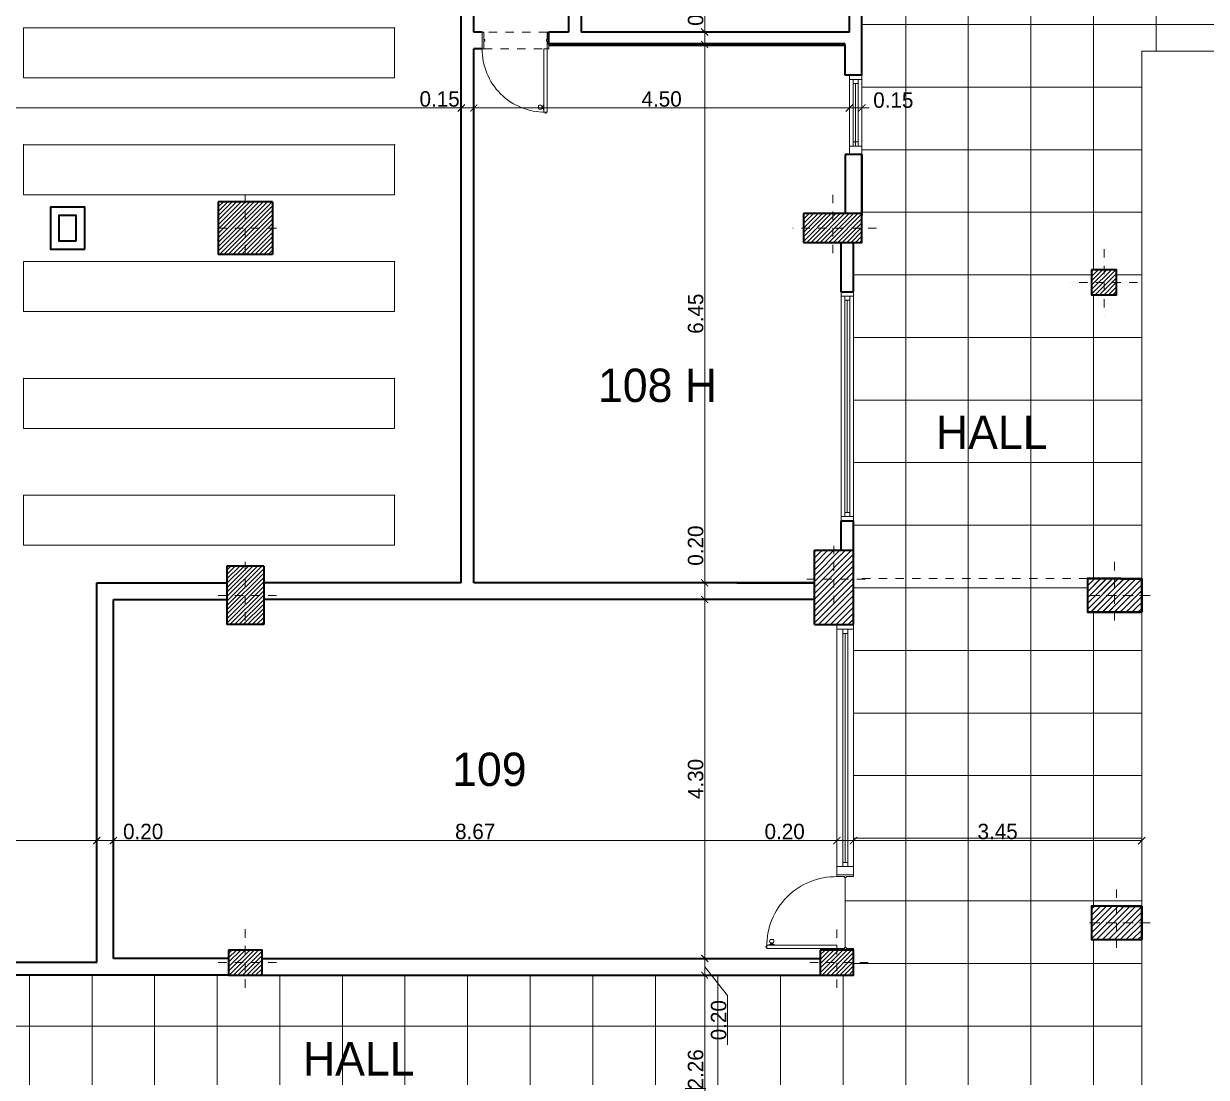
# Model space of a CAD drawing. Header units: millimetres. Extents: x 189.5 to 285.5, y -15 to 51.
# Drawn here: x 224.15 to 238.32, y 7.26 to 19.89 of the extents above; entities that cross this region are included whole.
import ezdxf
from ezdxf.enums import TextEntityAlignment as Align

# ---------------------------------------------------------------- set-up
doc = ezdxf.new("R2010")
doc.units = ezdxf.units.MM
doc.header["$LTSCALE"] = 0.005
doc.header["$MEASUREMENT"] = 0
doc.linetypes.add('ACAD_ISO02W100', pattern=[15, 12, -3])
doc.linetypes.add('ACAD_ISO10W100', pattern=[18, 12, -3, 0, -3])
for name, color, linetype, lineweight in [('Aux', 1, 'Continuous', 9), ('columna', 6, 'Continuous', 40), ('cotas', 1, 'Continuous', 15), ('ejes', 1, 'ACAD_ISO10W100', 9), ('Hatch', 11, 'Continuous', 9), ('muebles', 2, 'Continuous', 20), ('muro', 5, 'Continuous', 40), ('ofi_sistemas', 5, 'Continuous', 100), ('proy', 1, 'ACAD_ISO02W100', 9), ('pu-ven', 2, 'Continuous', 20), ('reforzamiento', 5, 'ACAD_ISO10W100', 40)]:
    doc.layers.add(name, color=color, linetype=linetype, lineweight=lineweight)
doc.layers.add('text', color=1, linetype='Continuous')
doc.styles.get("Standard").update_dxf_attribs({"font": 'ERASMD.TTF', "height": 0.185})
doc.dimstyles.get("Standard").update_dxf_attribs({"dimtxt": 0.15, "dimasz": 0.085, "dimexe": 0.07, "dimexo": 0.4, "dimgap": 0.015, "dimtad": 1, "dimzin": 1, "dimdsep": 46, "dimtxsty": 'Standard', "dimblk": 'ARCHTICK', "dimcen": 0, "dimclrd": 256, "dimclre": 256, "dimclrt": 2, "dimadec": 0, "dimazin": 0, "dimtfac": 1, "dimtix": 1, "dimtmove": 0, "dimatfit": 0, "dimfxl": 1, "dimlwd": -1, "dimlwe": -1, "dimarcsym": 0})
pattern_1 = [(45, (-219.66266, 0.23176), (-0.035355339, 0.035355339), [])]
pattern_2 = [(45, (-337.533465, 81.375706), (-0.0265165043, 0.0265165043), [])]
pattern_3 = [(0, (-337.5335, 81.3757), (0, 0.75), []), (90, (-337.5335, 81.3757), (-0.75, 5e-17), [])]
pattern_4 = [(45, (-219.662504, 0.232116), (-0.035355339, 0.035355339), [])]
pattern_5 = [(45, (-219.662504, 0.232116), (-0.035355339, 0.035355339), [])]

# ---------------------------------------------------------------- blocks, each defined once
blk = doc.blocks.new('_ArchTick')
at = {"color": 0, "linetype": 'ByBlock', "const_width": 0.15}
blk.add_lwpolyline([(-0.5, -0.5), (0.5, 0.5)], dxfattribs=at)
blk = doc.blocks.new('*D137')
at = {"layer": 'cotas', "transparency": 16777216}
for p, q in [((210.584, 19.05), (210.584, 18.806)), ((210.584, 18.876), (229.392, 18.876)), ((229.392, 18.618), (229.392, 18.946))]:
    blk.add_line(p, q, dxfattribs=at)
at = {"layer": 'Defpoints', "color": 0, "transparency": 16777216}
for p in [(210.584, 19.45), (229.392, 18.876), (229.392, 18.218)]:
    blk.add_point(p, dxfattribs=at)
at = {"layer": 'cotas', "transparency": 16777216, "xscale": 0.085, "yscale": 0.085, "zscale": 0.085, "rotation": 180}
blk.add_blockref('_ArchTick', (210.584, 18.876), dxfattribs=at)
at = {"layer": 'cotas', "transparency": 16777216, "xscale": 0.085, "yscale": 0.085, "zscale": 0.085}
blk.add_blockref('_ArchTick', (229.392, 18.876), dxfattribs=at)
at = {"layer": 'cotas', "color": 2, "transparency": 16777216, "insert": (219.988, 18.983), "char_height": 0.185, "attachment_point": 5}
blk.add_mtext('18.81', dxfattribs=at)
blk = doc.blocks.new('*D138')
at = {"layer": 'cotas', "transparency": 16777216}
for p, q in [((229.392, 18.876), (229.307, 18.876)), ((229.392, 18.618), (229.392, 18.946)), ((229.392, 18.876), (229.542, 18.876)), ((229.542, 18.618), (229.542, 18.946)), ((229.542, 18.876), (229.627, 18.876))]:
    blk.add_line(p, q, dxfattribs=at)
at = {"layer": 'Defpoints', "color": 0, "transparency": 16777216}
for p in [(229.542, 18.876), (229.392, 18.218), (229.542, 18.218)]:
    blk.add_point(p, dxfattribs=at)
at = {"layer": 'cotas', "transparency": 16777216, "xscale": 0.085, "yscale": 0.085, "zscale": 0.085}
blk.add_blockref('_ArchTick', (229.392, 18.876), dxfattribs=at)
at = {"layer": 'cotas', "transparency": 16777216, "xscale": 0.085, "yscale": 0.085, "zscale": 0.085, "rotation": 180}
blk.add_blockref('_ArchTick', (229.542, 18.876), dxfattribs=at)
at = {"layer": 'cotas', "color": 2, "transparency": 16777216, "insert": (229.132, 18.983), "char_height": 0.185, "attachment_point": 5}
blk.add_mtext('0.15', dxfattribs=at)
blk = doc.blocks.new('*D139')
at = {"layer": 'cotas', "transparency": 16777216}
for p, q in [((234.042, 19.136), (234.042, 18.946)), ((229.542, 18.618), (229.542, 18.946)), ((229.542, 18.876), (234.042, 18.876))]:
    blk.add_line(p, q, dxfattribs=at)
at = {"layer": 'Defpoints', "color": 0, "transparency": 16777216}
for p in [(234.042, 18.876), (234.042, 18.736), (229.542, 18.218)]:
    blk.add_point(p, dxfattribs=at)
at = {"layer": 'cotas', "transparency": 16777216, "xscale": 0.085, "yscale": 0.085, "zscale": 0.085, "rotation": 180}
blk.add_blockref('_ArchTick', (229.542, 18.876), dxfattribs=at)
at = {"layer": 'cotas', "transparency": 16777216, "xscale": 0.085, "yscale": 0.085, "zscale": 0.085}
blk.add_blockref('_ArchTick', (234.042, 18.876), dxfattribs=at)
at = {"layer": 'cotas', "color": 2, "transparency": 16777216, "insert": (231.792, 18.983), "char_height": 0.185, "attachment_point": 5}
blk.add_mtext('4.50', dxfattribs=at)
blk = doc.blocks.new('*D140')
at = {"layer": 'cotas', "transparency": 16777216}
for p, q in [((234.042, 19.136), (234.042, 18.946)), ((234.192, 19.046), (234.192, 18.946)), ((234.042, 18.876), (233.957, 18.876)), ((234.042, 18.876), (234.192, 18.876)), ((234.192, 18.876), (234.277, 18.876))]:
    blk.add_line(p, q, dxfattribs=at)
at = {"layer": 'Defpoints', "color": 0, "transparency": 16777216}
for p in [(234.192, 18.876), (234.042, 18.736), (234.192, 18.646)]:
    blk.add_point(p, dxfattribs=at)
at = {"layer": 'cotas', "transparency": 16777216, "xscale": 0.085, "yscale": 0.085, "zscale": 0.085}
blk.add_blockref('_ArchTick', (234.042, 18.876), dxfattribs=at)
at = {"layer": 'cotas', "transparency": 16777216, "xscale": 0.085, "yscale": 0.085, "zscale": 0.085, "rotation": 180}
blk.add_blockref('_ArchTick', (234.192, 18.876), dxfattribs=at)
at = {"layer": 'cotas', "color": 2, "transparency": 16777216, "insert": (234.568, 18.969), "char_height": 0.185, "attachment_point": 5}
blk.add_mtext('0.15', dxfattribs=at)
blk = doc.blocks.new('*D144')
at = {"layer": 'cotas', "transparency": 16777216}
for p, q in [((210.534, 10.498), (210.534, 10.168)), ((210.534, 10.098), (225.024, 10.098)), ((225.024, 10.169), (225.024, 10.028))]:
    blk.add_line(p, q, dxfattribs=at)
at = {"layer": 'Defpoints', "color": 0, "transparency": 16777216}
for p in [(225.024, 10.569), (210.534, 10.098), (225.024, 10.098)]:
    blk.add_point(p, dxfattribs=at)
at = {"layer": 'cotas', "transparency": 16777216, "xscale": 0.085, "yscale": 0.085, "zscale": 0.085, "rotation": 180}
blk.add_blockref('_ArchTick', (210.534, 10.098), dxfattribs=at)
at = {"layer": 'cotas', "transparency": 16777216, "xscale": 0.085, "yscale": 0.085, "zscale": 0.085}
blk.add_blockref('_ArchTick', (225.024, 10.098), dxfattribs=at)
at = {"layer": 'cotas', "color": 2, "transparency": 16777216, "insert": (217.779, 10.206), "char_height": 0.185, "attachment_point": 5}
blk.add_mtext('14.49', dxfattribs=at)
blk = doc.blocks.new('*D145')
at = {"layer": 'cotas', "transparency": 16777216}
for p, q in [((225.024, 10.098), (224.939, 10.098)), ((225.024, 10.169), (225.024, 10.028)), ((225.024, 10.098), (225.224, 10.098)), ((225.224, 10.169), (225.224, 10.028)), ((225.224, 10.098), (225.309, 10.098))]:
    blk.add_line(p, q, dxfattribs=at)
at = {"layer": 'Defpoints', "color": 0, "transparency": 16777216}
for p in [(225.024, 10.569), (225.224, 10.569), (225.224, 10.098)]:
    blk.add_point(p, dxfattribs=at)
at = {"layer": 'cotas', "transparency": 16777216, "xscale": 0.085, "yscale": 0.085, "zscale": 0.085}
blk.add_blockref('_ArchTick', (225.024, 10.098), dxfattribs=at)
at = {"layer": 'cotas', "transparency": 16777216, "xscale": 0.085, "yscale": 0.085, "zscale": 0.085, "rotation": 180}
blk.add_blockref('_ArchTick', (225.224, 10.098), dxfattribs=at)
at = {"layer": 'cotas', "color": 2, "transparency": 16777216, "insert": (225.58, 10.206), "char_height": 0.185, "attachment_point": 5}
blk.add_mtext('0.20', dxfattribs=at)
blk = doc.blocks.new('*D146')
at = {"layer": 'cotas', "transparency": 16777216}
for p, q in [((225.224, 10.169), (225.224, 10.028)), ((225.224, 10.098), (233.892, 10.098)), ((233.892, 10.169), (233.892, 10.028))]:
    blk.add_line(p, q, dxfattribs=at)
at = {"layer": 'Defpoints', "color": 0, "transparency": 16777216}
for p in [(225.224, 10.569), (233.892, 10.569), (233.892, 10.098)]:
    blk.add_point(p, dxfattribs=at)
at = {"layer": 'cotas', "transparency": 16777216, "xscale": 0.085, "yscale": 0.085, "zscale": 0.085, "rotation": 180}
blk.add_blockref('_ArchTick', (225.224, 10.098), dxfattribs=at)
at = {"layer": 'cotas', "transparency": 16777216, "xscale": 0.085, "yscale": 0.085, "zscale": 0.085}
blk.add_blockref('_ArchTick', (233.892, 10.098), dxfattribs=at)
at = {"layer": 'cotas', "color": 2, "transparency": 16777216, "insert": (229.558, 10.206), "char_height": 0.185, "attachment_point": 5}
blk.add_mtext('8.67', dxfattribs=at)
blk = doc.blocks.new('*D147')
at = {"layer": 'cotas', "transparency": 16777216}
for p, q in [((232.969, 10.098), (233.892, 10.098)), ((233.892, 10.098), (233.807, 10.098)), ((233.892, 10.169), (233.892, 10.028)), ((233.892, 10.098), (234.092, 10.098)), ((233.892, 10.098), (234.092, 10.098)), ((234.092, 10.169), (234.092, 10.028)), ((234.092, 10.098), (234.177, 10.098))]:
    blk.add_line(p, q, dxfattribs=at)
at = {"layer": 'Defpoints', "color": 0, "transparency": 16777216}
for p in [(233.892, 10.569), (234.092, 10.569), (234.092, 10.098)]:
    blk.add_point(p, dxfattribs=at)
at = {"layer": 'cotas', "transparency": 16777216, "xscale": 0.085, "yscale": 0.085, "zscale": 0.085}
blk.add_blockref('_ArchTick', (233.892, 10.098), dxfattribs=at)
at = {"layer": 'cotas', "transparency": 16777216, "xscale": 0.085, "yscale": 0.085, "zscale": 0.085, "rotation": 180}
blk.add_blockref('_ArchTick', (234.092, 10.098), dxfattribs=at)
at = {"layer": 'cotas', "color": 2, "transparency": 16777216, "insert": (233.266, 10.206), "char_height": 0.185, "attachment_point": 5}
blk.add_mtext('0.20', dxfattribs=at)
blk = doc.blocks.new('*D148')
at = {"layer": 'cotas', "transparency": 16777216}
for p, q in [((234.092, 10.169), (234.092, 10.028)), ((234.092, 10.098), (237.544, 10.098)), ((237.544, 10.169), (237.544, 10.028))]:
    blk.add_line(p, q, dxfattribs=at)
at = {"layer": 'Defpoints', "color": 0, "transparency": 16777216}
for p in [(234.092, 10.569), (237.544, 10.569), (237.544, 10.098)]:
    blk.add_point(p, dxfattribs=at)
at = {"layer": 'cotas', "transparency": 16777216, "xscale": 0.085, "yscale": 0.085, "zscale": 0.085, "rotation": 180}
blk.add_blockref('_ArchTick', (234.092, 10.098), dxfattribs=at)
at = {"layer": 'cotas', "transparency": 16777216, "xscale": 0.085, "yscale": 0.085, "zscale": 0.085}
blk.add_blockref('_ArchTick', (237.544, 10.098), dxfattribs=at)
at = {"layer": 'cotas', "color": 2, "transparency": 16777216, "insert": (235.818, 10.206), "char_height": 0.185, "attachment_point": 5}
blk.add_mtext('3.45', dxfattribs=at)
blk = doc.blocks.new('*D207')
at = {"layer": 'cotas', "transparency": 16777216}
for p, q in [((232.392, 23.136), (232.238, 23.136)), ((232.308, 23.136), (232.308, 19.786)), ((232.392, 19.786), (232.238, 19.786))]:
    blk.add_line(p, q, dxfattribs=at)
at = {"layer": 'Defpoints', "color": 0, "transparency": 16777216}
for p in [(232.792, 23.136), (232.308, 19.786), (232.792, 19.786)]:
    blk.add_point(p, dxfattribs=at)
at = {"layer": 'cotas', "transparency": 16777216, "xscale": 0.085, "yscale": 0.085, "zscale": 0.085}
for p, rotation in [((232.308, 23.136), 90), ((232.308, 19.786), 270)]:
    blk.add_blockref('_ArchTick', p, dxfattribs=dict(at, rotation=rotation))
at = {"layer": 'cotas', "color": 2, "transparency": 16777216, "insert": (232.2, 21.461), "char_height": 0.185, "attachment_point": 5, "rotation": 90}
blk.add_mtext('3.35', dxfattribs=at)
blk = doc.blocks.new('*D208')
at = {"layer": 'cotas', "transparency": 16777216}
for p, q in [((232.308, 19.786), (232.308, 19.871)), ((232.392, 19.786), (232.238, 19.786)), ((232.308, 19.786), (232.308, 19.636)), ((232.392, 19.636), (232.238, 19.636)), ((232.308, 19.636), (232.308, 19.551))]:
    blk.add_line(p, q, dxfattribs=at)
at = {"layer": 'Defpoints', "color": 0, "transparency": 16777216}
for p in [(232.792, 19.786), (232.308, 19.636), (232.792, 19.636)]:
    blk.add_point(p, dxfattribs=at)
at = {"layer": 'cotas', "transparency": 16777216, "xscale": 0.085, "yscale": 0.085, "zscale": 0.085}
for p, rotation in [((232.308, 19.786), 270), ((232.308, 19.636), 90)]:
    blk.add_blockref('_ArchTick', p, dxfattribs=dict(at, rotation=rotation))
at = {"layer": 'cotas', "color": 2, "transparency": 16777216, "insert": (232.2, 20.101), "char_height": 0.185, "attachment_point": 5, "rotation": 90}
blk.add_mtext('0.15', dxfattribs=at)
blk = doc.blocks.new('*D209')
at = {"layer": 'cotas', "transparency": 16777216}
for p, q in [((232.392, 19.636), (232.238, 19.636)), ((232.308, 19.636), (232.308, 13.186)), ((232.118, 13.186), (232.238, 13.186))]:
    blk.add_line(p, q, dxfattribs=at)
at = {"layer": 'Defpoints', "color": 0, "transparency": 16777216}
for p in [(232.792, 19.636), (232.308, 13.186), (232.518, 13.186)]:
    blk.add_point(p, dxfattribs=at)
at = {"layer": 'cotas', "transparency": 16777216, "xscale": 0.085, "yscale": 0.085, "zscale": 0.085}
for p, rotation in [((232.308, 19.636), 90), ((232.308, 13.186), 270)]:
    blk.add_blockref('_ArchTick', p, dxfattribs=dict(at, rotation=rotation))
at = {"layer": 'cotas', "color": 2, "transparency": 16777216, "insert": (232.2, 16.411), "char_height": 0.185, "attachment_point": 5, "rotation": 90}
blk.add_mtext('6.45', dxfattribs=at)
blk = doc.blocks.new('*D210')
at = {"layer": 'cotas', "transparency": 16777216}
for p, q in [((232.118, 13.186), (232.238, 13.186)), ((232.308, 13.186), (232.308, 13.271)), ((232.308, 13.186), (232.308, 12.986)), ((232.118, 12.986), (232.238, 12.986)), ((232.308, 12.986), (232.308, 12.901))]:
    blk.add_line(p, q, dxfattribs=at)
at = {"layer": 'Defpoints', "color": 0, "transparency": 16777216}
for p in [(232.518, 13.186), (232.308, 12.986), (232.518, 12.986)]:
    blk.add_point(p, dxfattribs=at)
at = {"layer": 'cotas', "transparency": 16777216, "xscale": 0.085, "yscale": 0.085, "zscale": 0.085}
for p, rotation in [((232.308, 13.186), 270), ((232.308, 12.986), 90)]:
    blk.add_blockref('_ArchTick', p, dxfattribs=dict(at, rotation=rotation))
at = {"layer": 'cotas', "color": 2, "transparency": 16777216, "insert": (232.2, 13.632), "char_height": 0.185, "attachment_point": 5, "rotation": 90}
blk.add_mtext('0.20', dxfattribs=at)
blk = doc.blocks.new('*D211')
at = {"layer": 'cotas', "transparency": 16777216}
for p, q in [((232.118, 12.986), (232.238, 12.986)), ((232.308, 12.986), (232.308, 8.686)), ((232.118, 8.686), (232.238, 8.686))]:
    blk.add_line(p, q, dxfattribs=at)
at = {"layer": 'Defpoints', "color": 0, "transparency": 16777216}
for p in [(232.518, 12.986), (232.308, 8.686), (232.518, 8.686)]:
    blk.add_point(p, dxfattribs=at)
at = {"layer": 'cotas', "transparency": 16777216, "xscale": 0.085, "yscale": 0.085, "zscale": 0.085}
for p, rotation in [((232.308, 12.986), 90), ((232.308, 8.686), 270)]:
    blk.add_blockref('_ArchTick', p, dxfattribs=dict(at, rotation=rotation))
at = {"layer": 'cotas', "color": 2, "transparency": 16777216, "insert": (232.2, 10.836), "char_height": 0.185, "attachment_point": 5, "rotation": 90}
blk.add_mtext('4.30', dxfattribs=at)
blk = doc.blocks.new('*D212')
at = {"layer": 'cotas', "transparency": 16777216}
for p, q in [((232.118, 8.686), (232.238, 8.686)), ((232.308, 8.686), (232.308, 8.771)), ((232.308, 8.686), (232.308, 8.486)), ((232.308, 8.686), (232.308, 8.486)), ((232.308, 8.586), (232.583, 8.243)), ((232.013, 8.486), (232.238, 8.486)), ((232.308, 8.486), (232.308, 8.401)), ((232.583, 8.243), (232.583, 7.649))]:
    blk.add_line(p, q, dxfattribs=at)
at = {"layer": 'Defpoints', "color": 0, "transparency": 16777216}
for p in [(232.518, 8.686), (232.308, 8.486), (232.413, 8.486)]:
    blk.add_point(p, dxfattribs=at)
at = {"layer": 'cotas', "transparency": 16777216, "xscale": 0.085, "yscale": 0.085, "zscale": 0.085}
for p, rotation in [((232.308, 8.686), 270), ((232.308, 8.486), 90)]:
    blk.add_blockref('_ArchTick', p, dxfattribs=dict(at, rotation=rotation))
at = {"layer": 'cotas', "color": 2, "transparency": 16777216, "insert": (232.476, 7.946), "char_height": 0.185, "attachment_point": 5, "rotation": 90}
blk.add_mtext('0.20', dxfattribs=at)
blk = doc.blocks.new('*D213')
at = {"layer": 'cotas', "transparency": 16777216}
for p, q in [((232.013, 8.486), (232.238, 8.486)), ((232.308, 8.486), (232.308, 6.227)), ((232.013, 6.227), (232.238, 6.227))]:
    blk.add_line(p, q, dxfattribs=at)
at = {"layer": 'Defpoints', "color": 0, "transparency": 16777216}
for p in [(232.413, 8.486), (232.308, 6.227), (232.413, 6.227)]:
    blk.add_point(p, dxfattribs=at)
at = {"layer": 'cotas', "transparency": 16777216, "xscale": 0.085, "yscale": 0.085, "zscale": 0.085}
for p, rotation in [((232.308, 8.486), 90), ((232.308, 6.227), 270)]:
    blk.add_blockref('_ArchTick', p, dxfattribs=dict(at, rotation=rotation))
at = {"layer": 'cotas', "color": 2, "transparency": 16777216, "insert": (232.2, 7.357), "char_height": 0.185, "attachment_point": 5, "rotation": 90}
blk.add_mtext('2.26', dxfattribs=at)

msp = doc.modelspace()

# ---------------------------------------------------------------- hatches: boundary and pattern name
at = {"layer": 'Hatch'}
h = msp.add_hatch(dxfattribs=at)
h.set_pattern_fill('NET', color=256, scale=6, style=0)
h.set_pattern_definition(pattern_3)
h.paths.add_polyline_path([(252.104, 22.986, -2.414214), (252.102, 22.987), (252.089, 22.987), (252.089, 22.986), (251.639, 22.986), (251.139, 22.986), (248.709, 22.986), (248.689, 22.986), (247.989, 22.986), (247.539, 22.986), (246.544, 22.986), (245.694, 22.986), (245.394, 22.986), (243.744, 22.986), (242.744, 22.986), (240.994, 22.986), (240.694, 22.986), (239.844, 22.986), (238.794, 22.986), (238.394, 22.986), (238.194, 22.986), (237.214, 22.986), (234.784, 22.986), (234.764, 22.986), (234.764, 22.986), (234.192, 22.986), (234.192, 22.324), (234.192, 20.228), (234.192, 19.636), (234.192, 19.269), (234.192, 18.319), (234.192, 17.611), (234.192, 17.261), (234.092, 17.261), (234.092, 16.673), (234.092, 13.931), (234.092, 13.186), (234.092, 12.886), (234.092, 11.286), (237.544, 11.286), (237.544, 12.836), (237.294, 12.836), (236.894, 12.836), (236.894, 13.236), (237.294, 13.236), (237.544, 13.236), (237.544, 19.556), (252.119, 19.556), (252.119, 19.649), (252.071, 19.649), (252.119, 20.134), (252.119, 19.556), (257.464, 19.556), (257.464, 20.186), (257.164, 20.186), (257.164, 20.486), (257.264, 20.486), (257.264, 22.986), (256.714, 22.986), (255.337, 22.986, -0.419905), (254.648, 22.273), (254.648, 22.271), (254.641, 22.271), (254.641, 22.27, -1.126482), (254.628, 22.271), (254.622, 22.271), (254.622, 22.987), (254.601, 22.987), (254.601, 24.746), (257.264, 24.746), (257.264, 23.386), (257.414, 23.386), (257.414, 25.341), (257.264, 25.341), (257.264, 24.896), (251.789, 24.896), (251.789, 26.436), (251.639, 26.436), (251.639, 23.286), (251.789, 23.286), (251.789, 24.746), (254.451, 24.746), (254.451, 23.136), (252.833, 23.136), (252.833, 22.986), (252.818, 22.986, -0.419905), (252.13, 22.273), (252.13, 22.271), (252.122, 22.271), (252.122, 22.27, -1.126482), (252.11, 22.271), (252.104, 22.271)])
h.paths.add_polyline_path([(240.644, 20.486), (240.644, 20.186), (240.344, 20.186), (240.344, 20.486)], flags=17)
h.paths.add_polyline_path([(237.244, 20.186), (236.944, 20.186), (236.944, 20.486), (237.244, 20.486)], flags=17)
h.paths.add_polyline_path([(243.694, 20.486), (243.994, 20.486), (243.994, 20.186), (243.694, 20.186)], flags=17)
h.paths.add_polyline_path([(237.244, 16.936), (237.244, 16.636), (236.944, 16.636), (236.944, 16.936)], flags=16)
h.paths.add_polyline_path([(247.044, 20.486), (247.344, 20.486), (247.344, 20.186), (247.044, 20.186)], flags=17)
h.paths.add_polyline_path([(250.364, 20.486), (250.664, 20.486), (250.664, 20.186), (250.364, 20.186)], flags=17)
h.paths.add_polyline_path([(252.117, 22.276, -0.038968), (252.118, 22.276, -0.972815), (252.115, 22.264, -1.041803), (252.118, 22.276, -21.895407)], flags=17)
h.paths.add_polyline_path([(253.714, 20.486), (254.014, 20.486), (254.014, 20.186), (253.714, 20.186)], flags=17)
h.paths.add_polyline_path([(254.628, 22.27, 1796152.363669), (254.628, 22.27)], flags=16)
h.paths.add_polyline_path([(234.275, 19.113), (234.862, 19.113), (234.862, 18.83), (234.275, 18.83)], flags=24)
h.paths.add_polyline_path([(255.747, 22.375), (255.747, 22.962), (256.03, 22.962), (256.03, 22.375)], flags=24)
h.paths.add_polyline_path([(255.747, 20.955), (255.747, 21.588), (256.03, 21.588), (256.03, 20.955)], flags=24)
h.paths.add_polyline_path([(248.873, 22.273), (248.873, 22.878), (249.156, 22.878), (249.156, 22.273)], flags=24)
h.paths.add_polyline_path([(244.842, 22.364), (244.842, 22.969), (245.126, 22.969), (245.126, 22.364)], flags=24)
h.paths.add_polyline_path([(244.842, 21.435), (244.842, 22.038), (245.126, 22.038), (245.126, 21.435)], flags=24)
h.paths.add_polyline_path([(245.146, 20.29), (245.146, 20.895), (245.429, 20.895), (245.429, 20.29)], flags=24)
h.paths.add_polyline_path([(244.842, 19.555), (244.842, 20.188), (245.126, 20.188), (245.126, 19.555)], flags=25)
h.paths.add_polyline_path([(245.212, 16.998), (245.212, 19.897), (244.655, 19.897), (244.655, 16.998)], flags=25)
h = msp.add_hatch(dxfattribs=at)
h.set_pattern_fill('ANSI31', color=256, scale=0.3, style=0)
h.set_pattern_definition(pattern_2)
h.paths.add_polyline_path([(227.129, 17.751), (226.479, 17.751), (226.479, 17.121), (227.129, 17.121)])
h = msp.add_hatch(dxfattribs=at)
h.set_pattern_fill('ANSI31', color=256, scale=0.3, style=0)
h.set_pattern_definition(pattern_2)
h.paths.add_polyline_path([(233.842, 17.611), (233.492, 17.611), (233.492, 17.436), (233.842, 17.436)])
h.paths.add_polyline_path([(234.192, 17.611), (233.842, 17.611), (233.842, 17.436), (234.192, 17.436)])
h.paths.add_polyline_path([(234.192, 17.436), (233.842, 17.436), (233.842, 17.261), (234.192, 17.261)])
h.paths.add_polyline_path([(233.842, 17.436), (233.492, 17.436), (233.492, 17.261), (233.842, 17.261)])
h = msp.add_hatch(dxfattribs=at)
h.set_pattern_fill('ANSI31', color=256, scale=0.3, style=0)
h.set_pattern_definition(pattern_2)
h.paths.add_polyline_path([(237.094, 16.936), (236.944, 16.936), (236.944, 16.786), (237.094, 16.786)])
h.paths.add_polyline_path([(237.244, 16.936), (237.094, 16.936), (237.094, 16.786), (237.244, 16.786)])
h.paths.add_polyline_path([(237.244, 16.786), (237.094, 16.786), (237.094, 16.636), (237.244, 16.636)])
h.paths.add_polyline_path([(237.094, 16.786), (236.944, 16.786), (236.944, 16.636), (237.094, 16.636)])
h = msp.add_hatch(dxfattribs=at)
h.set_pattern_fill('ANSI31', color=256, scale=0.4, style=0)
h.set_pattern_definition(pattern_5)
h.paths.add_polyline_path([(234.092, 13.576), (233.622, 13.576), (233.622, 12.886), (234.092, 12.886)])
h = msp.add_hatch(dxfattribs=at)
h.set_pattern_fill('ANSI31', color=256, scale=0.3, style=0)
h.set_pattern_definition(pattern_2)
h.paths.add_polyline_path([(227.024, 13.386), (226.584, 13.386), (226.584, 12.686), (227.024, 12.686)])
h = msp.add_hatch(dxfattribs=at)
h.set_pattern_fill('ANSI31', color=256, scale=0.4, style=0)
h.set_pattern_definition(pattern_4)
h.paths.add_polyline_path([(237.244, 13.237), (236.894, 13.237), (236.894, 12.837), (237.244, 12.837)])
h.paths.add_polyline_path([(237.394, 13.187), (237.394, 13.237), (237.294, 13.237), (237.244, 13.237), (237.244, 13.187)])
h.paths.add_polyline_path([(237.544, 13.187), (237.544, 13.237), (237.394, 13.237), (237.394, 13.187)])
h.paths.add_polyline_path([(237.394, 12.887), (237.394, 12.837), (237.544, 12.837), (237.544, 12.887)])
h.paths.add_polyline_path([(237.394, 12.837), (237.394, 12.887), (237.244, 12.887), (237.244, 12.837), (237.294, 12.837)])
h = msp.add_hatch(dxfattribs=at)
h.set_pattern_fill('ANSI31', color=256, scale=0.4, style=0)
h.set_pattern_definition(pattern_1)
h.paths.add_polyline_path([(237.244, 13.236), (236.894, 13.236), (236.894, 12.836), (237.244, 12.836)])
h.paths.add_polyline_path([(237.394, 13.186), (237.394, 13.236), (237.294, 13.236), (237.244, 13.236), (237.244, 13.186)])
h.paths.add_polyline_path([(237.544, 13.186), (237.544, 13.236), (237.394, 13.236), (237.394, 13.186)])
h.paths.add_polyline_path([(237.394, 12.886), (237.394, 12.836), (237.544, 12.836), (237.544, 12.886)])
h.paths.add_polyline_path([(237.394, 12.836), (237.394, 12.886), (237.244, 12.886), (237.244, 12.836), (237.294, 12.836)])
h = msp.add_hatch(dxfattribs=at)
h.set_pattern_fill('ANSI31', color=256, scale=0.4, style=0)
h.set_pattern_definition(pattern_4)
h.paths.add_polyline_path([(237.544, 12.887), (237.544, 13.187), (237.244, 13.187), (237.244, 12.887)])
h = msp.add_hatch(dxfattribs=at)
h.set_pattern_fill('ANSI31', color=256, scale=0.4, style=0)
h.set_pattern_definition(pattern_1)
h.paths.add_polyline_path([(237.544, 12.886), (237.544, 13.186), (237.244, 13.186), (237.244, 12.886)])
h = msp.add_hatch(dxfattribs=at)
h.set_pattern_fill('NET', color=256, scale=6, style=0)
h.set_pattern_definition(pattern_3)
h.paths.add_polyline_path([(237.544, 8.461), (237.544, 8.911), (237.294, 8.911), (236.944, 8.911), (236.944, 9.311), (237.294, 9.311), (237.544, 9.311), (237.544, 11.286), (234.092, 11.286), (234.092, 9.686), (234.092, 9.666), (234.002, 9.666), (234.002, 9.656), (233.992, 9.656), (233.992, 8.816), (234.002, 8.816), (234.002, 8.806), (234.092, 8.806), (234.092, 8.486), (233.692, 8.486), (232.692, 8.486), (227.704, 8.486), (227.004, 8.486), (226.604, 8.486), (222.754, 8.486), (222.754, 8.411), (221.954, 8.411), (221.954, 8.486), (220.879, 8.486), (216.379, 8.486), (215.554, 8.486), (215.554, 8.411), (214.754, 8.411), (214.754, 8.486), (214.131, 8.486), (211.431, 8.486), (210.784, 8.486), (210.384, 8.486), (210.384, 8.636), (210.334, 8.636), (210.334, 8.488), (204.984, 8.488), (204.984, 6.986), (214.754, 6.986), (214.754, 5.826), (215.214, 5.826), (215.214, 5.256), (217.944, 5.256), (217.944, -1.423), (226.041, -1.423), (226.041, -3.568), (226.094, -3.568), (226.094, -3.303), (226.094, -1.923), (226.094, -1.923), (226.094, -1.373), (226.041, -1.373), (226.041, -1.273), (225.704, -1.273), (221.024, -1.273), (220.694, -1.273), (218.244, -1.273), (218.094, -1.273), (218.094, 0.06), (218.094, 0.727), (218.094, 0.91), (218.094, 0.91), (218.094, 2.525), (218.094, 2.525), (218.094, 6.227), (222.444, 6.227), (226.094, 6.227), (226.094, 6.227), (227.281, 6.227), (230.931, 6.227), (231.619, 6.227), (232.119, 6.227), (234.1, 6.227), (235.714, 6.227), (235.734, 6.227), (236.894, 6.227), (237.544, 6.227)], flags=17)
h.paths.add_polyline_path([(217.944, 5.256), (215.214, 5.256), (214.754, 5.256), (214.754, 5.826), (214.754, 6.986), (204.984, 6.986), (204.984, 8.486), (204.984, 8.635), (201.11, 8.635, -1), (200.36, 8.635, -1), (201.11, 8.635), (204.809, 8.635), (204.809, 8.638), (204.984, 8.638), (204.984, 8.788), (204.984, 9.774), (204.984, 11.72), (204.984, 12.088), (204.984, 12.108), (205.074, 12.108), (205.074, 12.118), (205.084, 12.118), (205.084, 12.958), (205.074, 12.958), (205.074, 12.968), (204.984, 12.968), (204.984, 12.988), (204.984, 13.035), (201.11, 13.035, -0.454551), (200.685, 12.664), (197.92, 6.303), (200.365, 5.48, -0.04033), (200.36, 5.54, -1), (201.11, 5.54, -0.205398), (200.994, 5.269), (216.26, 0.133), (217.086, -2.108), (233.523, -7.441, -0.79406), (234.218, -7.666), (237.594, -8.762), (237.594, -3.823), (237.344, -3.823), (233.074, -3.818), (232.824, -3.818), (229.564, -3.818), (229.314, -3.818), (226.291, -3.818), (226.041, -3.818), (226.041, -3.568), (226.041, -1.423), (217.944, -1.423)])
h.paths.add_polyline_path([(237.469, -7.635, -1), (236.719, -7.635, -1)], flags=16)
h.paths.add_polyline_path([(202.791, 10.533), (202.791, 11.138), (203.075, 11.138), (203.075, 10.533)], flags=24)
h.paths.add_polyline_path([(202.791, 6.786), (202.791, 7.39), (203.075, 7.39), (203.075, 6.786)], flags=24)
h.paths.add_polyline_path([(229.03, -5.528), (229.678, -5.528), (229.678, -5.812), (229.03, -5.812)], flags=24)
h.paths.add_polyline_path([(232.552, -5.531), (233.196, -5.531), (233.196, -5.812), (232.552, -5.812)], flags=24)
h.paths.add_polyline_path([(235.176, -5.528), (235.762, -5.528), (235.762, -5.812), (235.176, -5.812)], flags=24)
h.paths.add_polyline_path([(204.259, 10.351), (204.845, 10.351), (204.845, 10.067), (204.259, 10.067)], flags=24)
h.paths.add_polyline_path([(217.369, 3.589), (217.955, 3.589), (217.955, 3.306), (217.369, 3.306)], flags=24)
h.paths.add_polyline_path([(221.791, -1.914), (222.397, -1.914), (222.397, -2.198), (221.791, -2.198)], flags=24)
h.paths.add_polyline_path([(231.425, -4.392), (232.21, -4.392), (232.21, -4.672), (231.425, -4.672)], flags=24)
h.paths.add_polyline_path([(231.945, -4.415), (231.945, -3.829), (232.228, -3.829), (232.228, -4.415)], flags=24)
h.paths.add_polyline_path([(236.795, -7.847), (237.475, -7.847), (237.475, -7.39), (236.795, -7.39)], flags=24)
h.paths.add_polyline_path([(208.546, 6.911), (211.665, 6.911), (211.665, 7.296), (208.546, 7.296)], flags=24)
h.paths.add_polyline_path([(226.341, -5.171), (227.673, -5.619), (227.72, -5.48), (226.388, -5.032)], flags=25)
h = msp.add_hatch(dxfattribs=at)
h.set_pattern_fill('ANSI31', color=256, scale=0.4, style=0)
h.set_pattern_definition(pattern_5)
h.paths.add_polyline_path([(233.622, 12.886), (233.622, 12.686), (234.092, 12.686), (234.092, 12.886)])
h = msp.add_hatch(dxfattribs=at)
h.set_pattern_fill('ANSI31', color=256, scale=0.4, style=0)
h.set_pattern_definition([(45, (-337.533465, 81.375706), (-0.035355339, 0.035355339), [])])
h.paths.add_polyline_path([(237.244, 9.111), (237.244, 9.311), (236.944, 9.311), (236.944, 9.111)])
h.paths.add_polyline_path([(237.244, 9.111), (237.544, 9.111), (237.544, 9.311), (237.294, 9.311), (237.244, 9.311)])
h.paths.add_polyline_path([(237.244, 8.911), (237.294, 8.911), (237.544, 8.911), (237.544, 9.111), (237.244, 9.111)])
h.paths.add_polyline_path([(236.944, 9.111), (236.944, 8.911), (237.244, 8.911), (237.244, 9.111)])
h = msp.add_hatch(dxfattribs=at)
h.set_pattern_fill('ANSI31', color=256, scale=0.3, style=0)
h.set_pattern_definition(pattern_2)
h.paths.add_polyline_path([(227.004, 8.786), (226.604, 8.786), (226.604, 8.486), (227.004, 8.486)])
h = msp.add_hatch(dxfattribs=at)
h.set_pattern_fill('ANSI31', color=256, scale=0.3, style=0)
h.set_pattern_definition(pattern_2)
h.paths.add_polyline_path([(234.092, 8.786), (233.692, 8.786), (233.692, 8.486), (234.092, 8.486)])

# ---------------------------------------------------------------- linework, layer by layer
at = {"layer": 'Aux'}
for p, q in [((234.087, 18.419), (234.087, 19.169)), ((234.147, 19.169), (234.147, 18.419)), ((230.317, 18.905), (230.317, 18.865)), ((230.357, 18.865), (230.357, 18.905)), ((230.357, 18.875), (230.357, 18.895)), ((230.357, 18.895), (230.367, 18.895)), ((230.367, 18.875), (230.357, 18.875)), ((230.367, 18.895), (230.377, 18.915)), ((230.367, 18.875), (230.367, 18.895)), ((230.377, 18.855), (230.367, 18.875)), ((230.377, 18.855), (230.377, 18.915)), ((230.377, 18.915), (230.382, 18.915)), ((230.382, 18.855), (230.377, 18.855)), ((230.387, 18.824), (230.387, 18.826)), ((230.417, 18.824), (230.387, 18.824)), ((230.397, 18.824), (230.397, 18.822)), ((230.397, 18.822), (230.397, 18.824)), ((230.407, 18.824), (230.407, 18.814)), ((230.407, 18.824), (230.407, 18.814)), ((230.417, 18.826), (230.417, 18.824)), ((233.987, 14.031), (233.987, 16.573)), ((234.047, 14.031), (234.047, 16.573)), ((233.962, 12.63), (233.962, 9.836)), ((234.022, 12.63), (234.022, 9.836)), ((233.05, 8.821), (233.04, 8.821)), ((233.05, 8.821), (233.04, 8.821)), ((233.05, 8.831), (233.048, 8.831)), ((233.048, 8.831), (233.05, 8.831)), ((233.05, 8.811), (233.05, 8.841)), ((233.05, 8.841), (233.052, 8.841)), ((233.052, 8.811), (233.05, 8.811)), ((233.081, 8.851), (233.101, 8.861)), ((233.081, 8.846), (233.081, 8.851)), ((233.081, 8.851), (233.141, 8.851)), ((233.131, 8.911), (233.091, 8.911)), ((233.091, 8.871), (233.131, 8.871)), ((233.101, 8.861), (233.101, 8.871)), ((233.101, 8.871), (233.121, 8.871)), ((233.101, 8.861), (233.121, 8.861)), ((233.121, 8.871), (233.121, 8.861)), ((233.121, 8.861), (233.141, 8.851)), ((233.141, 8.851), (233.141, 8.846))]:
    msp.add_line(p, q, dxfattribs=at)
msp.add_circle((233.89, 8.804), 0.0025, dxfattribs=at)
for centre, radius, start, end in [((230.392, 19.576), 0.75, 179.2361, 270.7639), ((230.337, 18.868), 0.0425, 61.9275, 118.0725), ((230.337, 18.903), 0.0425, 241.9275, 298.0725), ((230.406, 18.822), 0.00846, 182.1794, 280.501), ((230.406, 18.822), 0.00846, 182.1794, 280.501), ((233.882, 8.836), 0.83, 89.2361, 180.7639), ((233.048, 8.823), 0.00846, 92.1794, 190.501), ((233.048, 8.823), 0.00846, 92.1794, 190.501), ((233.129, 8.891), 0.0425, 151.9275, 208.0725), ((233.094, 8.891), 0.0425, 331.9275, 28.0725)]:
    msp.add_arc(centre, radius, start, end, dxfattribs=at)
for p in [(224.148, 19.836), (228.592, 19.836), (224.148, 18.436), (228.592, 18.436), (224.148, 17.036), (228.592, 17.036), (224.148, 15.636), (228.592, 15.636), (224.148, 14.236), (228.592, 14.236)]:
    msp.add_point(p, dxfattribs=at)
at = {"layer": 'columna'}
for p, q in [((226.479, 17.751), (226.479, 17.121)), ((227.129, 17.751), (226.479, 17.751)), ((227.129, 17.751), (227.129, 17.121)), ((233.492, 17.611), (233.492, 17.261)), ((234.192, 17.611), (233.492, 17.611)), ((234.192, 17.261), (234.192, 17.611)), ((234.192, 17.261), (233.492, 17.261)), ((227.129, 17.121), (226.479, 17.121)), ((234.092, 12.886), (234.092, 13.576)), ((234.092, 12.886), (234.092, 13.576)), ((226.584, 13.386), (226.584, 12.686)), ((227.024, 13.386), (226.584, 13.386)), ((227.024, 13.386), (227.024, 12.686)), ((234.092, 12.686), (234.092, 13.376)), ((234.092, 12.686), (234.092, 13.376)), ((234.092, 12.886), (234.092, 13.186)), ((234.092, 12.886), (234.092, 13.186)), ((237.294, 13.237), (237.544, 13.237)), ((237.294, 13.236), (237.544, 13.236)), ((237.294, 13.236), (237.544, 13.236)), ((237.544, 13.237), (237.544, 12.837)), ((237.544, 12.836), (237.544, 13.236)), ((237.544, 13.236), (237.544, 12.836)), ((237.544, 12.836), (237.544, 13.236)), ((237.544, 13.236), (237.544, 12.836)), ((234.092, 12.686), (234.092, 12.986)), ((234.092, 12.686), (234.092, 12.986)), ((237.294, 12.837), (237.544, 12.837)), ((237.294, 12.836), (237.544, 12.836)), ((237.294, 12.836), (237.544, 12.836)), ((227.024, 12.686), (226.584, 12.686)), ((233.622, 12.686), (234.092, 12.686)), ((233.692, 12.686), (234.092, 12.686)), ((237.294, 9.311), (237.544, 9.311)), ((237.544, 8.911), (237.544, 9.311)), ((237.544, 9.311), (237.544, 8.911)), ((226.604, 8.786), (226.604, 8.486)), ((227.004, 8.786), (226.604, 8.786)), ((227.004, 8.486), (227.004, 8.786)), ((233.692, 8.786), (233.692, 8.486)), ((234.092, 8.786), (233.692, 8.786)), ((234.092, 8.486), (234.092, 8.786)), ((237.294, 8.911), (237.544, 8.911)), ((226.604, 8.486), (227.004, 8.486)), ((233.692, 8.486), (234.092, 8.486))]:
    msp.add_line(p, q, dxfattribs=at)
at = {"layer": 'columna', "linetype": 'ByBlock'}
for p, q in [((233.622, 13.576), (234.092, 13.576)), ((233.622, 12.886), (233.622, 13.576)), ((233.622, 13.576), (234.092, 13.576)), ((233.622, 12.886), (233.622, 13.576)), ((233.622, 12.686), (233.622, 13.376)), ((233.622, 12.686), (233.622, 13.376))]:
    msp.add_line(p, q, dxfattribs=at)
at = {"layer": 'columna'}
for points in [[(236.944, 16.936), (236.944, 16.636), (237.244, 16.636), (237.244, 16.936)], [(226.604, 8.786), (226.604, 8.486), (227.004, 8.486), (227.004, 8.786)], [(226.604, 8.786), (226.604, 8.486), (227.004, 8.486), (227.004, 8.786)], [(233.692, 8.786), (233.692, 8.486), (234.092, 8.486), (234.092, 8.786)]]:
    msp.add_lwpolyline(points, close=True, dxfattribs=at)
for points in [[(237.294, 13.237), (236.894, 13.237), (236.894, 12.837), (237.294, 12.837)], [(237.544, 13.236), (236.894, 13.236), (236.894, 12.836), (237.544, 12.836)], [(237.294, 13.236), (236.894, 13.236), (236.894, 12.836), (237.294, 12.836)], [(237.544, 13.236), (236.894, 13.236), (236.894, 12.836), (237.544, 12.836)], [(237.294, 13.236), (236.894, 13.236), (236.894, 12.836), (237.294, 12.836)], [(237.544, 9.311), (236.944, 9.311), (236.944, 8.911), (237.544, 8.911)], [(237.294, 9.311), (236.944, 9.311), (236.944, 8.911), (237.294, 8.911)]]:
    msp.add_lwpolyline(points, dxfattribs=at)
at = {"layer": 'ejes'}
for p, q in [((226.804, 17.836), (226.804, 17.036)), ((233.842, 17.836), (233.842, 17.036)), ((227.179, 17.436), (226.429, 17.436)), ((234.367, 17.436), (233.366, 17.436)), ((237.094, 17.186), (237.094, 16.386)), ((237.494, 16.786), (236.694, 16.786)), ((233.857, 13.631), (233.857, 12.831)), ((226.804, 13.436), (226.804, 12.636)), ((237.219, 13.436), (237.219, 12.636)), ((234.232, 13.231), (233.482, 13.231)), ((234.232, 13.231), (233.482, 13.231)), ((227.179, 13.036), (226.429, 13.036)), ((237.619, 13.036), (236.819, 13.036)), ((237.644, 13.036), (236.844, 13.036)), ((237.244, 9.511), (237.244, 8.711)), ((237.619, 9.111), (236.869, 9.111)), ((237.644, 9.111), (236.894, 9.111)), ((226.804, 9.036), (226.804, 8.236)), ((226.804, 9.032), (226.804, 8.236)), ((226.804, 9.032), (226.804, 8.236)), ((233.892, 9.032), (233.892, 8.236)), ((233.892, 9.032), (233.892, 8.236)), ((227.179, 8.636), (226.429, 8.636)), ((227.179, 8.636), (226.429, 8.636)), ((234.267, 8.636), (233.517, 8.636)), ((234.267, 8.636), (233.517, 8.636))]:
    msp.add_line(p, q, dxfattribs=at)
at = {"layer": 'Hatch'}
msp.add_line((233.992, 9.656), (233.992, 8.816), dxfattribs=at)
at = {"layer": 'muebles', "linetype": 'ByBlock'}
for p, q in [((224.148, 19.836), (228.592, 19.836)), ((224.148, 19.236), (224.148, 19.836)), ((224.148, 19.836), (228.592, 19.836)), ((228.592, 19.836), (228.592, 19.236)), ((224.148, 19.236), (228.592, 19.236)), ((224.148, 18.436), (228.592, 18.436)), ((224.148, 17.836), (224.148, 18.436)), ((224.148, 18.436), (228.592, 18.436)), ((228.592, 18.436), (228.592, 17.836)), ((224.148, 17.836), (228.592, 17.836)), ((224.148, 17.036), (228.592, 17.036)), ((224.148, 16.436), (224.148, 17.036)), ((224.148, 17.036), (228.592, 17.036)), ((228.592, 17.036), (228.592, 16.436)), ((224.148, 16.436), (228.592, 16.436)), ((224.148, 15.636), (228.592, 15.636)), ((224.148, 15.036), (224.148, 15.636)), ((224.148, 15.636), (228.592, 15.636)), ((228.592, 15.636), (228.592, 15.036)), ((224.148, 15.036), (228.592, 15.036)), ((224.148, 14.236), (228.592, 14.236)), ((224.148, 13.636), (224.148, 14.236)), ((224.148, 14.236), (228.592, 14.236)), ((228.592, 14.236), (228.592, 13.636)), ((224.148, 13.636), (228.592, 13.636))]:
    msp.add_line(p, q, dxfattribs=at)
at = {"layer": 'muebles'}
msp.add_line((237.544, 19.556), (257.464, 19.556), dxfattribs=at)
at = {"layer": 'muro', "linetype": 'ByBlock'}
for p, q in [((229.542, 19.786), (229.542, 24.836)), ((229.392, 13.186), (229.392, 24.686)), ((230.677, 22.256), (230.677, 19.786)), ((230.827, 22.236), (230.827, 19.786)), ((234.042, 19.786), (234.042, 20.228)), ((234.192, 19.636), (234.192, 20.228)), ((230.442, 19.636), (230.442, 19.786)), ((234.042, 19.786), (230.827, 19.786)), ((229.542, 13.186), (229.542, 19.586)), ((233.992, 19.636), (230.677, 19.636)), ((233.942, 16.673), (233.942, 17.261)), ((234.092, 16.673), (234.092, 17.261)), ((233.942, 16.673), (233.942, 16.811)), ((233.942, 13.576), (233.942, 13.931)), ((233.942, 13.576), (233.942, 13.931)), ((234.092, 13.186), (234.092, 13.931)), ((225.024, 8.636), (222.754, 8.636)), ((226.604, 8.486), (222.754, 8.486))]:
    msp.add_line(p, q, dxfattribs=at)
at = {"layer": 'muro'}
for p, q in [((229.642, 19.786), (229.542, 19.786)), ((230.677, 19.786), (230.442, 19.786)), ((229.642, 19.586), (229.542, 19.586)), ((230.677, 19.636), (230.442, 19.636)), ((233.992, 19.269), (233.992, 19.636)), ((234.192, 19.269), (234.192, 19.636)), ((234.192, 19.269), (233.992, 19.269)), ((233.992, 18.319), (233.992, 17.611)), ((234.192, 18.319), (233.992, 18.319)), ((234.192, 18.319), (234.192, 17.586)), ((233.942, 16.673), (234.092, 16.673)), ((233.942, 16.673), (234.092, 16.673)), ((233.942, 13.931), (234.092, 13.931)), ((233.942, 13.931), (234.092, 13.931)), ((225.024, 13.186), (226.579, 13.186)), ((225.024, 8.636), (225.024, 13.186)), ((229.392, 13.186), (227.029, 13.186)), ((233.622, 13.186), (229.542, 13.186)), ((225.224, 8.686), (225.224, 12.986)), ((225.224, 12.986), (226.579, 12.986)), ((233.622, 12.986), (227.029, 12.986)), ((226.604, 8.686), (225.224, 8.686)), ((227.004, 8.686), (233.692, 8.686)), ((227.004, 8.486), (227.504, 8.486)), ((227.704, 8.486), (233.692, 8.486))]:
    msp.add_line(p, q, dxfattribs=at)
at = {"layer": 'muro', "linetype": 'ByBlock'}
for points in [[(224.879, 17.186), (224.879, 17.687), (224.469, 17.687), (224.469, 17.186)], [(224.779, 17.286), (224.779, 17.587), (224.569, 17.587), (224.569, 17.286)]]:
    msp.add_lwpolyline(points, close=True, dxfattribs=at)
at = {"layer": 'ofi_sistemas'}
for p, q in [((233.992, 19.636), (230.442, 19.636)), ((234.192, 19.636), (234.192, 19.636))]:
    msp.add_line(p, q, dxfattribs=at)
at = {"layer": 'proy'}
for p, q in [((230.422, 19.786), (229.662, 19.786)), ((229.662, 19.786), (229.662, 19.586)), ((230.422, 19.586), (230.422, 19.786)), ((229.662, 19.586), (230.422, 19.586)), ((236.894, 13.237), (234.092, 13.237)), ((233.962, 9.786), (233.892, 9.786)), ((233.962, 9.786), (234.022, 9.786)), ((234.022, 9.786), (234.092, 9.786))]:
    msp.add_line(p, q, dxfattribs=at)
at = {"layer": 'pu-ven'}
for p, q in [((229.642, 19.586), (229.642, 19.786)), ((229.642, 19.786), (229.662, 19.786)), ((229.662, 19.786), (229.662, 19.696)), ((230.442, 19.786), (230.422, 19.786)), ((230.422, 19.786), (230.422, 19.696)), ((230.442, 19.586), (230.442, 19.786)), ((229.662, 19.586), (229.642, 19.586)), ((229.662, 19.696), (229.672, 19.696)), ((229.672, 19.676), (229.662, 19.676)), ((229.662, 19.676), (229.662, 19.586)), ((229.672, 19.696), (229.672, 19.676)), ((230.382, 18.826), (230.382, 19.586)), ((230.382, 19.586), (230.422, 19.586)), ((230.422, 19.696), (230.412, 19.696)), ((230.412, 19.696), (230.412, 19.676)), ((230.412, 19.676), (230.422, 19.676)), ((230.422, 19.676), (230.422, 19.586)), ((230.422, 19.586), (230.422, 18.826)), ((230.422, 19.586), (230.442, 19.586)), ((237.544, 19.556), (237.544, 8.436)), ((234.042, 18.319), (234.042, 19.269)), ((234.042, 19.219), (234.192, 19.219)), ((234.087, 19.169), (234.087, 19.219)), ((234.087, 19.169), (234.147, 19.169)), ((234.117, 18.419), (234.117, 19.169)), ((234.147, 19.169), (234.147, 19.219)), ((234.192, 19.269), (234.192, 18.319)), ((230.422, 18.826), (230.382, 18.826)), ((234.087, 18.786), (234.087, 18.736)), ((234.147, 18.786), (234.147, 18.736)), ((234.087, 18.469), (234.147, 18.469)), ((234.042, 18.419), (234.192, 18.419)), ((233.942, 16.673), (233.942, 13.931)), ((233.942, 16.623), (234.092, 16.623)), ((233.987, 16.573), (233.987, 16.623)), ((234.047, 16.573), (234.047, 16.623)), ((234.092, 13.931), (234.092, 16.673)), ((233.987, 16.573), (234.047, 16.573)), ((234.017, 14.031), (234.017, 16.573)), ((233.987, 14.031), (234.047, 14.031)), ((233.987, 14.031), (233.987, 13.981)), ((234.047, 14.031), (234.047, 13.981)), ((233.942, 13.981), (234.092, 13.981)), ((233.892, 12.686), (233.892, 9.686)), ((234.092, 12.63), (233.892, 12.63)), ((233.962, 12.58), (233.962, 12.63)), ((234.022, 12.58), (234.022, 12.63)), ((234.092, 12.686), (234.092, 9.686)), ((233.962, 12.58), (234.022, 12.58)), ((233.992, 12.58), (233.992, 9.836)), ((233.962, 9.836), (234.022, 9.836)), ((233.962, 9.836), (233.962, 9.786)), ((234.022, 9.836), (234.022, 9.786)), ((233.892, 9.686), (234.092, 9.686)), ((233.892, 9.666), (233.892, 9.686)), ((233.982, 9.666), (233.892, 9.666)), ((233.982, 9.656), (233.982, 9.666)), ((234.002, 9.656), (233.982, 9.656)), ((234.092, 9.666), (234.002, 9.666)), ((234.002, 9.666), (234.002, 9.656)), ((234.092, 9.686), (234.092, 9.666)), ((233.052, 8.806), (233.052, 8.846)), ((233.052, 8.846), (233.892, 8.846)), ((233.892, 8.806), (233.052, 8.806)), ((233.892, 8.846), (233.892, 8.806)), ((233.982, 8.806), (233.892, 8.806)), ((233.892, 8.806), (233.892, 8.786)), ((233.892, 8.786), (234.092, 8.786)), ((234.002, 8.816), (233.982, 8.816)), ((233.982, 8.816), (233.982, 8.806)), ((234.002, 8.806), (234.002, 8.816)), ((234.092, 8.806), (234.002, 8.806)), ((234.092, 8.786), (234.092, 8.806)), ((237.544, 8.461), (237.544, 6.227)), ((237.544, 8.136), (237.544, 6.486))]:
    msp.add_line(p, q, dxfattribs=at)
at = {"layer": 'reforzamiento', "linetype": 'ByBlock'}
for p, q in [((234.192, 17.611), (234.192, 18.319)), ((232.692, 13.186), (233.622, 13.186)), ((227.004, 8.486), (228.004, 8.486)), ((232.692, 8.486), (233.692, 8.486))]:
    msp.add_line(p, q, dxfattribs=at)

# ---------------------------------------------------------------- texts
at = {"layer": 'text'}
for s, p in [('108 H', (231.743, 15.353)), ('HALL', (235.747, 14.791)), ('109', (229.728, 10.752)), ('HALL', (228.163, 7.283))]:
    msp.add_text(s, height=0.4, dxfattribs=at).set_placement(p, align=Align.CENTER)

# ---------------------------------------------------------------- dimensions: what is measured, and where the dimension line sits
at = {"layer": 'cotas'}
for base, p1, p2, picture, middle in [((232.308, 19.786), (232.792, 23.136), (232.792, 19.786), '*D207', (232.2, 21.461)), ((232.308, 13.186), (232.792, 19.636), (232.518, 13.186), '*D209', (232.2, 16.411)), ((232.308, 8.686), (232.518, 12.986), (232.518, 8.686), '*D211', (232.2, 10.836)), ((232.308, 6.227), (232.413, 8.486), (232.413, 6.227), '*D213', (232.2, 7.357))]:
    dim = msp.add_linear_dim(base=base, p1=p1, p2=p2, angle=90, dimstyle='Standard', override={"dimtmove": 1}, dxfattribs=at)
    dim.commit()
    dim.dimension.update_dxf_attribs({"geometry": picture, "text_midpoint": middle})
for base, p1, p2, picture, middle in [((232.308, 19.636), (232.792, 19.786), (232.792, 19.636), '*D208', (232.308, 20.101)), ((232.308, 12.986), (232.518, 13.186), (232.518, 12.986), '*D210', (232.308, 13.632)), ((232.308, 8.486), (232.518, 8.686), (232.413, 8.486), '*D212', (232.583, 8.228))]:
    dim = msp.add_linear_dim(base=base, p1=p1, p2=p2, angle=90, dimstyle='Standard', override={"dimtmove": 1}, dxfattribs=at)
    dim.commit()
    dim.dimension.update_dxf_attribs({"geometry": picture, "text_midpoint": middle, "dimtype": 160})
for base, p1, p2, picture, middle in [((229.392, 18.876), (210.584, 19.45), (229.392, 18.218), '*D137', (219.988, 18.983)), ((234.042, 18.876), (229.542, 18.218), (234.042, 18.736), '*D139', (231.792, 18.983)), ((225.024, 10.098), (210.534, 10.098), (225.024, 10.569), '*D144', (217.779, 10.206)), ((233.892, 10.098), (225.224, 10.569), (233.892, 10.569), '*D146', (229.558, 10.206)), ((237.544, 10.098), (234.092, 10.569), (237.544, 10.569), '*D148', (235.818, 10.206))]:
    dim = msp.add_linear_dim(base=base, p1=p1, p2=p2, dimstyle='Standard', override={"dimtmove": 1}, dxfattribs=at)
    dim.commit()
    dim.dimension.update_dxf_attribs({"geometry": picture, "text_midpoint": middle})
for base, p1, p2, picture, middle in [((234.192, 18.876), (234.042, 18.736), (234.192, 18.646), '*D140', (234.568, 18.861)), ((229.542, 18.876), (229.392, 18.218), (229.542, 18.218), '*D138', (229.132, 18.876)), ((225.224, 10.098), (225.024, 10.569), (225.224, 10.569), '*D145', (225.58, 10.098)), ((234.092, 10.098), (233.892, 10.569), (234.092, 10.569), '*D147', (233.266, 10.098))]:
    dim = msp.add_linear_dim(base=base, p1=p1, p2=p2, dimstyle='Standard', override={"dimtmove": 1}, dxfattribs=at)
    dim.commit()
    dim.dimension.update_dxf_attribs({"geometry": picture, "text_midpoint": middle, "dimtype": 160})

doc.saveas('drawing.dxf')
